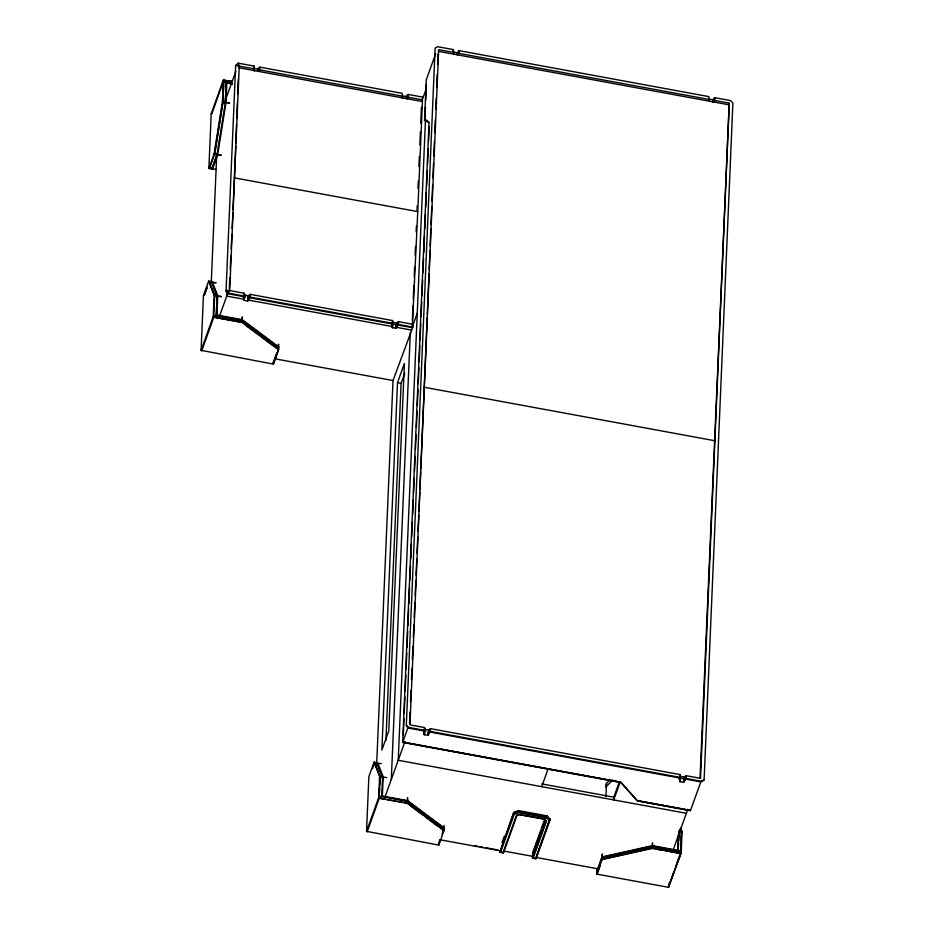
<?xml version="1.0" encoding="UTF-8"?>
<svg xmlns="http://www.w3.org/2000/svg" width="934" height="934" viewBox="0 0 934 934"><rect width="100%" height="100%" fill="white"/><g stroke="black" fill="none" stroke-linecap="round" stroke-linejoin="round"><path stroke-width="1.4" d="M233.01 209.73L235.718 146.008M235.823 143.112L236.535 124.269M236.757 118.466L237.364 102.518M237.691 93.82L238.24 79.332M254.352 70.622L253.85 66.034L254.352 70.622L253.85 66.034L238.17 63.15L235.648 65.462L226.051 290.836L229.706 290.579L244.183 293.241L244.801 295.074L243.272 296.568L244.078 300.351L247.685 301.017L248.421 295.739L250.207 294.35L392.467 320.537L393.097 322.358L391.556 323.853L392.362 327.636L395.981 328.301L396.705 323.024L398.491 321.646L412.956 324.308L412.384 325.908L417.755 211.621L422.507 99.856L408.041 97.194L406.255 98.572L405.835 96.494L408.158 94.427L422.623 97.089M420.744 468.81L427.2 317.467M427.317 314.548L428.998 273.825M429.173 269.459L429.944 250.557M430.13 246.191L430.843 228.737M431.018 224.37L431.742 206.916M431.975 201.102L432.629 185.095M432.932 177.834L433.528 163.287M433.831 156.013L434.427 141.466M434.777 132.733L435.314 119.645M435.734 109.465L436.213 97.825M436.633 87.644L437.17 74.557M437.591 64.376L437.999 54.195M700.01 778.489L729.244 103.149L714.779 100.487L712.992 101.864L712.572 99.786L714.895 97.72L730.563 100.603L732.898 102.892L704.096 779.925L700.827 781.886L690.424 810.747L637.385 800.987L620.876 782.564L402.671 742.413L429.045 122.412L424.55 120.288L426.278 79.81L435.723 53.565M216.933 315.027L242.256 319.685L278.729 346.923L278.612 349.678L273.417 364.108L201.102 350.343L203.425 295.611L208.621 281.169L212.24 281.834L217.762 295.716L216.933 315.027L213.512 316.953M232.473 84.072L226.845 83.033L226.028 102.355L217.692 154.717L212.497 169.147L208.877 168.482L211.201 113.75L223.331 80.067L232.449 81.293M216.968 154.542L212.041 168.634L209.625 168.19L212.053 168.178L216.968 154.542L213.944 153.993M212.497 169.147L212.613 166.229M211.259 282.78L216.7 155.126M201.102 350.343L213.221 316.661L214.143 295.051L208.621 281.169M208.877 168.482L214.073 154.052L222.409 101.689L223.331 80.067M214.727 295.623L213.711 316.521L216.338 314.723L217.132 296.066L214.587 296.02L217.132 296.066M223.588 85.333L222.887 101.736L223.903 80.838L226.238 83.114L225.304 102.18L226.238 83.114M216.992 296.463L216.338 314.723M226.985 290.287L226.74 296.09L243.891 299.254M238.17 63.15L239.256 66.127L229.706 290.579L227.604 293.685L219.362 316.568M235.753 321.238L241.416 322.277L241.637 320.035L217.167 315.54L214.54 317.338M241.416 322.277L241.637 320.035M278.612 349.678L242.139 322.452L242.42 317.035M275.46 347.46L278.204 348.907L242.583 322.3L242.198 320.736L277.83 347.331L277.865 349.97M412.956 324.308L412.84 327.063L398.374 324.402L396.705 323.024L393.097 322.358L392.362 327.636L392.35 323.292L250.09 297.117L248.421 295.739L244.801 295.074L244.078 300.351L244.183 293.241M244.078 300.351L244.194 297.596L243.272 296.568M250.207 294.35L250.09 297.117L247.685 301.017L248.421 295.739M257.971 71.288L259.874 67.143L257.55 69.209L257.971 71.288L259.757 69.898L259.874 67.143L402.134 93.318L402.636 97.907M273.417 364.108L273.534 361.353M278.204 348.907L278.285 347.063L242.653 320.467M278.355 346.888L278.53 344.097L278.472 347.191M443.3 830.968L443.405 828.668L443.919 830.618L438.852 845.107L366.537 831.342L368.872 776.609L374.067 762.167L377.675 762.833L383.197 776.714L382.38 796.025L378.959 797.951M392.35 323.292L392.467 320.537M392.362 327.636L392.478 324.88L391.556 323.853M376.706 763.533L393.004 380.547L412.84 327.063M377.138 762.891L374.592 763.031L377.138 762.891L382.403 777.03L376.927 763.125L374.522 762.681M396.705 323.024L395.981 328.301L398.374 324.402L398.491 321.646M366.537 831.342L378.667 797.659L379.578 776.049L374.067 762.167M379.554 787.957L379.146 797.519L380.161 776.609L379.671 785.214M397.499 382.671L381.866 750.025L388.789 730.785L404.422 363.431L397.499 382.671L401.106 383.337L404.807 373.075M375.141 764.386L379.986 776.586L382.578 777.053L381.784 795.721L379.297 797.122M385.917 740.487L401.106 383.337M391.299 779.505L410.318 332.434M412.361 320.374L412.98 305.873M413.283 298.611L413.844 285.559M414.217 276.861L414.649 266.704M415.14 255.099L415.513 246.401M416.132 231.889L416.377 226.086M417.054 210.127L417.241 205.784M417.977 188.376L418.292 181.114M418.899 166.614L419.331 156.457M419.833 144.852L420.382 131.799M420.755 123.09L421.432 107.141M426.733 120.544L424.865 120.112L425.449 107.188M425.717 100.16L426.383 84.48M425.46 120.264L398.234 760.264L686.362 813.28M403.301 734.836L403.978 718.806M404.224 712.969L404.912 696.939M405.158 691.113L405.835 675.084M406.092 669.246L406.769 653.216M407.014 647.39L407.703 631.349M407.948 625.523L408.625 609.493M408.917 603.562L409.559 587.626M409.874 580.341L410.493 565.77M410.797 558.485L411.45 543.81M411.731 536.618L412.384 521.943M412.653 514.762L413.318 500.087M413.587 492.895L414.241 478.22M414.521 471.028L415.175 456.352M415.443 449.172L416.109 434.497M416.377 427.305L417.066 411.275M417.311 405.449L417.988 389.42M418.234 383.582L418.922 367.552M419.203 361.621L419.856 345.685M420.102 339.859L420.779 323.829M421.094 316.544L421.713 301.962M421.958 296.136L422.647 280.107M422.95 272.821L423.569 258.239M423.814 252.413L424.503 236.384M424.807 229.087L425.472 214.411M425.741 207.231L426.394 192.556M426.675 185.364L427.328 170.688M427.597 163.508L428.262 148.833M428.531 141.641L429.185 126.966M402.671 742.413L407.866 727.983L406.325 725.134L435.127 48.101L437.614 46.7L453.282 49.584L453.796 54.172L453.282 49.584L452.651 52.409M380.115 797.928L382.601 796.539L407.072 801.033L406.99 802.878L379.975 798.325M407.644 801.734L407.563 803.567L408.1 801.465L443.276 828.33L443.65 829.906L443.72 828.061L408.1 801.465M407.691 800.683L444.164 827.921L444.047 830.676L407.574 803.45L407.691 800.683L382.38 796.025M729.244 103.149L700.523 778.337L686.058 775.675L685.941 778.442L683.536 782.342L679.917 781.676L680.653 776.399L680.022 774.566L430.469 728.648L430.352 731.404L427.959 735.315L424.34 734.649L424.445 727.539L409.979 724.877L438.7 49.677L453.165 52.339M423.534 730.867L424.34 734.649L424.456 731.882L423.534 730.867L425.075 729.361L424.445 727.539M457.415 54.837L459.318 50.693L456.995 52.759L457.415 54.837L459.189 53.448L459.318 50.693L708.871 96.611L709.373 101.199M438.852 845.107L438.968 842.351M444.012 828.154L444.024 825.399M544.51 819.34L545.876 820.881L532.462 858.159L536.081 858.825L549.928 820.344L549.986 818.966L547.242 815.896L518.3 810.572L513.828 812.311L499.912 852.17L503.519 852.835L516.946 815.557L519.187 814.681L544.942 819.223L546.542 821.021L533.197 858.101L532.462 858.159L532.695 852.649L545.152 818.021M513.828 812.311L499.912 852.17L503.519 852.835L503.601 851.002L532.532 856.326M518.3 810.572L518.347 812.627L546.775 817.857L549.262 820.624L535.602 858.544L536.139 857.447L597.69 868.772M547.242 815.896L546.775 817.857M680.606 827.874L682.112 831.657L681.19 853.279L668.44 887.3L596.709 874.096L596.826 871.34L602.021 856.91L652.352 845.655L677.675 850.314L680.874 853.454M596.873 873.243L601.858 857.774L602.465 857.879L596.873 873.243L597.48 873.348L599.932 866.53M597.281 871.41L597.351 868.597M597.608 871.224L597.667 868.375M601.776 859.607L601.858 857.774M602.138 854.295L601.905 859.665L652.236 848.411L681.19 853.279M602.512 854.143L602.021 857.085L602.605 856.782M602.582 857.237L602.722 859.478L602.582 857.237L651.757 846.239L651.885 848.481L651.757 846.239M605.956 796.457L606.505 783.381L609.517 780.275M619.394 781.758L613.848 797.157L613.731 799.913L620.199 781.956M652.376 843.239L652.516 845.772M652.236 848.411L652.644 842.982M652.796 846.624L652.714 848.469L652.936 846.227L677.395 850.722L679.73 853.011L677.255 851.131L652.936 846.227M669.059 886.95L669.246 882.63M704.096 779.925L701.609 781.326L685.941 778.442L684.272 777.065L680.653 776.399L679.123 777.894L679.917 781.676L680.022 774.566M679.917 781.676L680.034 778.921L679.123 777.894M677.675 850.314L678.317 835.136M678.901 831.529L681.481 832.007L680.466 852.917L678.142 850.629L678.446 843.449M678.563 840.577L679.076 831.564L678.142 850.629M679.438 832.521L679.567 829.602M680.466 852.917L681.481 832.007M714.779 100.487L714.895 97.72L712.992 101.864M409.524 723.57L410.038 711.918M410.493 701.726L411.007 690.086M411.45 679.894L411.964 668.254M412.349 659.509L412.921 646.41M413.307 637.677L413.89 624.577M414.206 617.292L414.848 602.734M415.175 595.46L415.817 580.901M416.062 575.075L416.774 559.069M417.031 553.243L417.731 537.225M417.988 531.399L418.701 515.393M418.887 511.026L419.728 492.101M419.845 489.183L420.615 471.717M229.274 289.295L229.811 277.725M230.219 269.039L230.838 256.021M231.177 248.783L231.854 234.317M232.122 228.526L232.87 212.613M242.046 317.186L242.221 319.755M407.422 798.115L407.516 801.022L407.691 797.928M216.139 169.498L212.567 168.785M217.622 296.183L221.265 296.685M377.616 763.323L381.352 763.638M386.711 777.625L383.045 777.006M429.57 731.976L427.959 735.315L428.694 730.026L430.469 728.648M685.941 778.442L683.536 782.342L684.272 777.065L686.058 775.675M225.981 102.378L229.647 103.009L225.911 102.366M217.505 154.507L221.241 155.114L214.073 154.052M424.34 734.649L425.075 729.361L428.694 730.026L430.352 731.404L679.905 777.333M427.959 735.315L428.694 730.026M683.536 782.342L684.272 777.065M214.668 153.631L217.178 153.993L214.668 153.631L222.584 103.907M214.773 153.55L222.911 102.401L225.327 102.845L217.073 154.075M424.9 120.358L429.301 122.447M209.088 281.683L211.469 282.593L209.064 282.15L209.286 281.449L211.703 281.893L217.097 295.436L214.68 294.992L209.286 281.449M216.957 296.031L211.703 281.893M214.551 295.588L214.68 294.992M239.256 66.127L238.684 67.738L421.934 101.456L422.308 98.502M379.986 776.586L374.732 762.448M680.361 828.68L681.306 831.972L680.232 829.264M217.657 296.078L214.143 295.051M211.948 113.458L223.95 79.729M223.903 80.838L226.098 83.523M231.854 81.643L224.639 80.744L231.714 82.04M224.79 80.336L226.974 83.021L223.646 79.892M225.549 99.833L235.87 71.171M209.625 168.19L214.551 154.098L216.945 155.009M204.172 295.319L207.114 287.135M204.651 294.408L207.103 287.602M201.686 350.915L213.804 317.233L213.221 316.661M217.167 315.54L241.486 320.444M276.604 353.227L272.973 363.139L273.58 363.244L278.484 349.62L277.888 349.503M277.783 349.538L278.729 346.923M401.433 97.685L402.017 96.085L259.757 69.898M407.457 98.794L408.158 94.427L406.255 98.572M421.678 101.339L426.406 88.216M424.865 120.112L426.71 120.346M412.524 326.316L417.253 313.194M372.538 768.6L374.032 764.047M382.578 777.053L380.021 777.018M367.12 831.902L379.251 798.231L378.667 797.659M382.601 796.539L407.072 801.033M385.053 796.877L405.017 741.398M439.891 840.051L438.42 844.138L439.015 844.243M442.039 834.225L444 828.773M501.99 842.725L504.383 836.093M500.647 852.112L514.295 814.191L518.347 812.627M503.052 852.555L516.549 815.043M541.697 786.661L548.165 768.694M533.454 852.123L541.078 830.933M542.514 826.964L544.896 820.332M536.606 856.116L549.986 818.966M605.641 785.786L606.505 783.381M596.709 874.096L601.975 859.245M673.181 849.893L687.821 809.241M669.094 885.07L673.542 872.741M675.515 867.266L679.952 854.937M668.44 887.3L680.571 853.629M247.685 301.017L249.296 297.677M395.981 328.301L398.374 324.402M605.781 787.152L612.797 779.913M225.327 102.845L222.806 102.483M424.328 730.295L408.648 727.411L407.866 727.983L425.951 731.31M701.609 781.326L700.827 781.886L685.101 778.991M211.201 113.75L211.831 113.399M549.262 820.624L549.928 820.344L547.184 817.273L518.242 811.95L513.758 813.689L514.295 814.191M544.942 819.223L519.024 814.46L516.946 815.557M621.18 782.47L637.233 800.578M602.804 857.634L651.967 846.636M602.512 859.082L651.675 848.084M453.282 49.584L453.375 52.094L456.995 52.759M708.953 99.121L712.572 99.786M459.189 53.448L708.754 99.378M438.128 51.288L728.672 104.748M253.931 68.544L257.55 69.209M402.215 95.828L405.835 96.494M235.648 65.462L253.721 68.789M227.114 82.624L232.554 83.628M424.55 120.288L426.966 120.731M223.028 101.339L225.444 101.783M222.409 101.689L225.993 102.273M234.504 177.892L417.755 211.621M209.158 282.033L211.574 282.477M244.066 296.008L228.386 293.124L226.051 290.836L227.604 293.685L245.689 297.012M249.051 297.631L412.057 327.624M248.187 300.036L392.595 326.608M396.892 327.402L411.193 330.029M221.346 296.58L217.704 295.739M214.68 316.93L241.556 321.88M215.952 317.595L223.016 318.891M225.853 319.416L232.928 320.712M213.804 317.233L242.139 322.452M277.958 347.67L278.565 347.775M275.752 358.971L393.004 380.547M424.34 387.283L714.884 440.743M429.301 731.929L683.945 778.781M541.813 783.895L613.848 797.157M374.499 763.148L376.916 763.592M679.03 830.945L681.446 831.388M379.578 776.049L383.197 776.714M679.695 831.213L682.112 831.657M678.936 831.961L681.341 832.404M652.854 848.06L679.73 853.011M655.54 848.983L662.615 850.29M665.44 850.804L678.177 853.151M379.251 798.231L407.574 803.45M443.323 830.501L443.919 830.618M474.67 845.679L477.426 846.181M480.181 846.683L482.936 847.196M485.692 847.698L498.091 849.987M439.844 839.724L499.97 850.792M533.197 858.101L535.602 858.544M596.954 871.399L597.55 871.515M545.876 820.881L546.542 821.021M245.572 325.149L258.216 334.582M260.516 336.298L273.16 345.743M408.018 803.298L443.65 829.906M411.007 806.147L422.507 814.728M427.107 818.161L437.451 825.878M440.895 828.458L443.195 830.174M678.282 850.232L680.617 852.509M406.325 725.134L408.648 727.411M209.695 283.387L214.014 294.233M453.375 52.094L453.796 54.172M212.146 282.231L215.894 282.745L212.146 282.231M403.173 742.168L620.62 782.178L403.173 742.168M637.735 800.718L690.028 810.338L637.735 800.718"/></g></svg>
